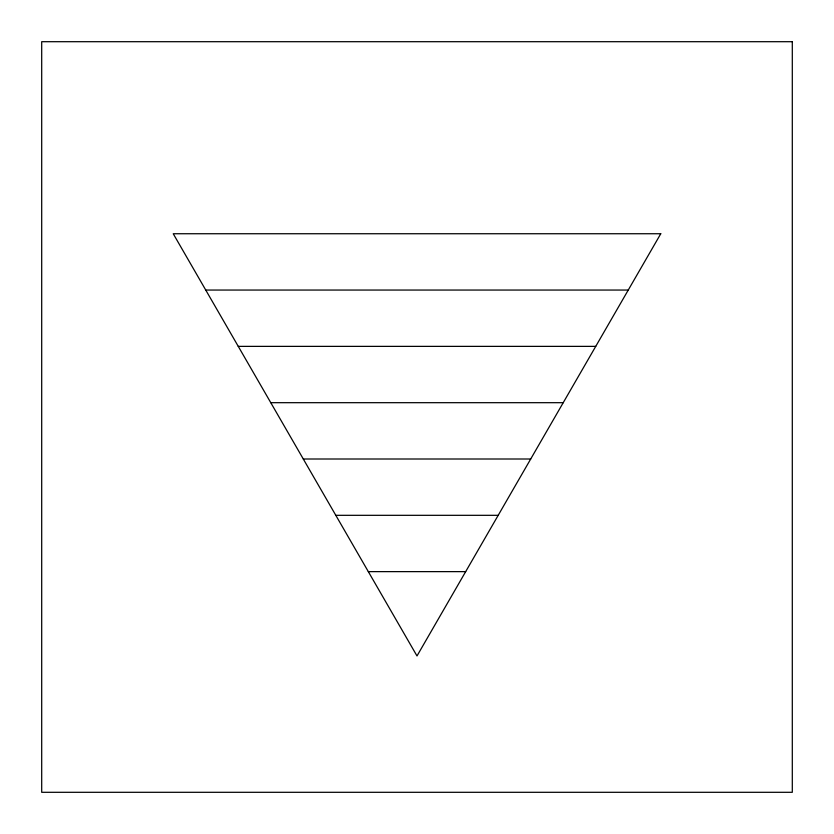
<?xml version="1.0" encoding="UTF-8"?>
<svg xmlns="http://www.w3.org/2000/svg" width="834" height="834" viewBox="0 0 834 834"><rect width="100%" height="100%" fill="white"/><g stroke="black" fill="none" stroke-linecap="round" stroke-linejoin="round"><path stroke-width="1.25" d="M205.748 290.055L628.252 290.055M238.263 346.371L595.737 346.371M270.779 402.686L563.221 402.686M303.295 459.002L530.705 459.002M335.81 515.318L498.19 515.318M368.326 571.634L465.674 571.634M660.768 233.739L417 655.951L173.232 233.739L660.768 233.739M792.3 41.7L41.7 41.7L41.7 792.3L792.3 792.3L792.3 41.7"/></g></svg>
